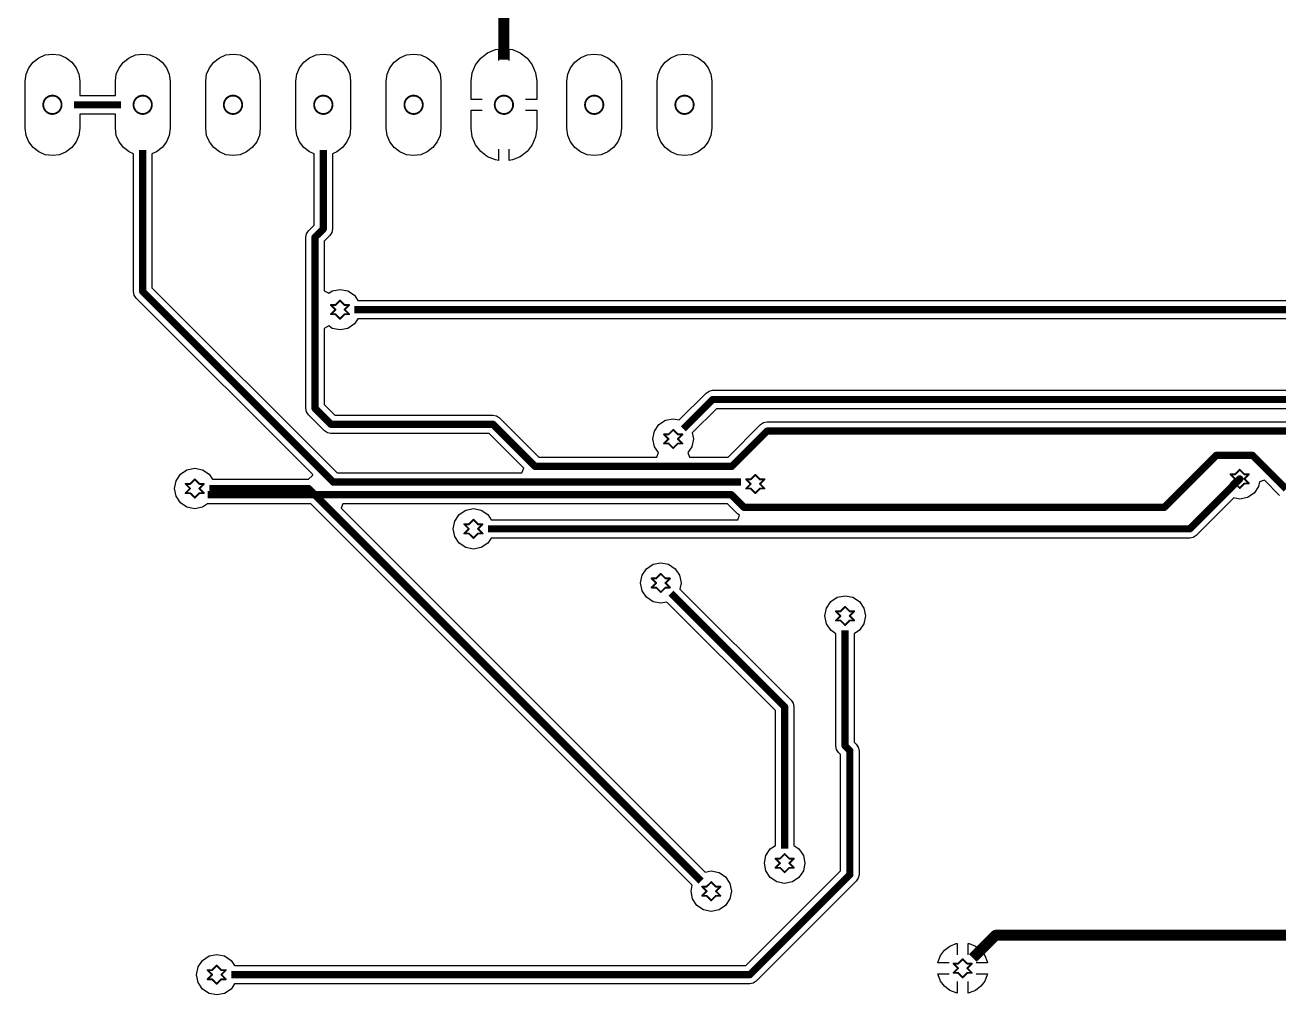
# Paper-space layout 'Лист1' of a CAD drawing. Header units: millimetres. Extents: x 0 to 594, y 0 to 420.
# Drawn here: x 365.6 to 434.9, y 278.1 to 331.7 of the extents above; entities that cross this region are included whole.
import ezdxf

# ---------------------------------------------------------------- set-up
doc = ezdxf.new("R2010")
doc.units = ezdxf.units.MM
doc.layers.add('BottomLayer', color=5, linetype='Continuous')
doc.layers.add('DrillDrawing', color=1, linetype='Continuous')

psp = doc.layouts.new('Лист1')

# ---------------------------------------------------------------- linework, layer by layer
at = {"layer": 'BottomLayer'}
for p, q in [((366.698, 330.08), (367.089, 330.132)), ((367.089, 330.132), (367.48, 330.08)), ((371.693, 330.08), (372.084, 330.132)), ((372.084, 330.132), (372.475, 330.08)), ((376.687, 330.08), (377.079, 330.132)), ((377.079, 330.132), (377.47, 330.08)), ((381.682, 330.08), (382.073, 330.132)), ((382.073, 330.132), (382.465, 330.08)), ((386.677, 330.08), (387.068, 330.132)), ((387.068, 330.132), (387.459, 330.08)), ((390.78, 329.903), (391.156, 330.191)), ((391.156, 330.191), (391.593, 330.372)), ((391.593, 330.372), (391.763, 330.394)), ((391.763, 330.394), (391.763, 329.781)), ((392.362, 329.781), (392.362, 330.394)), ((392.362, 330.394), (392.532, 330.372)), ((392.532, 330.372), (392.97, 330.191)), ((392.97, 330.191), (393.345, 329.903)), ((396.666, 330.08), (397.058, 330.132)), ((397.058, 330.132), (397.449, 330.08)), ((401.661, 330.08), (402.052, 330.132)), ((402.052, 330.132), (402.443, 330.08)), ((365.78, 329.376), (366.021, 329.689)), ((366.021, 329.689), (366.334, 329.929)), ((366.334, 329.929), (366.698, 330.08)), ((367.48, 330.08), (367.845, 329.929)), ((367.845, 329.929), (368.158, 329.689)), ((368.158, 329.689), (368.398, 329.376)), ((370.775, 329.376), (371.015, 329.689)), ((371.015, 329.689), (371.328, 329.929)), ((371.328, 329.929), (371.693, 330.08)), ((372.475, 330.08), (372.84, 329.929)), ((372.84, 329.929), (373.153, 329.689)), ((373.153, 329.689), (373.393, 329.376)), ((375.77, 329.376), (376.01, 329.689)), ((376.01, 329.689), (376.323, 329.929)), ((376.323, 329.929), (376.687, 330.08)), ((377.47, 330.08), (377.834, 329.929)), ((377.834, 329.929), (378.147, 329.689)), ((378.147, 329.689), (378.388, 329.376)), ((380.765, 329.376), (381.005, 329.689)), ((381.005, 329.689), (381.318, 329.929)), ((381.318, 329.929), (381.682, 330.08)), ((382.465, 330.08), (382.829, 329.929)), ((382.829, 329.929), (383.142, 329.689)), ((383.142, 329.689), (383.382, 329.376)), ((385.759, 329.376), (385.999, 329.689)), ((385.999, 329.689), (386.312, 329.929)), ((386.312, 329.929), (386.677, 330.08)), ((387.459, 330.08), (387.824, 329.929)), ((387.824, 329.929), (388.137, 329.689)), ((388.137, 329.689), (388.377, 329.376)), ((390.311, 329.09), (390.492, 329.527)), ((390.492, 329.527), (390.78, 329.903)), ((393.345, 329.903), (393.633, 329.527)), ((393.633, 329.527), (393.815, 329.09)), ((395.749, 329.376), (395.989, 329.689)), ((395.989, 329.689), (396.302, 329.929)), ((396.302, 329.929), (396.666, 330.08)), ((397.449, 330.08), (397.813, 329.929)), ((397.813, 329.929), (398.126, 329.689)), ((398.126, 329.689), (398.366, 329.376)), ((400.743, 329.376), (400.984, 329.689)), ((400.984, 329.689), (401.297, 329.929)), ((401.297, 329.929), (401.661, 330.08)), ((402.443, 330.08), (402.808, 329.929)), ((402.808, 329.929), (403.121, 329.689)), ((403.121, 329.689), (403.361, 329.376)), ((365.578, 328.62), (365.629, 329.011)), ((365.629, 329.011), (365.78, 329.376)), ((368.398, 329.376), (368.549, 329.011)), ((368.549, 329.011), (368.601, 328.62)), ((370.573, 328.62), (370.624, 329.011)), ((370.624, 329.011), (370.775, 329.376)), ((373.393, 329.376), (373.544, 329.011)), ((373.544, 329.011), (373.595, 328.62)), ((375.567, 328.62), (375.619, 329.011)), ((375.619, 329.011), (375.77, 329.376)), ((378.388, 329.376), (378.538, 329.011)), ((378.538, 329.011), (378.59, 328.62)), ((380.562, 328.62), (380.614, 329.011)), ((380.614, 329.011), (380.765, 329.376)), ((383.382, 329.376), (383.533, 329.011)), ((383.533, 329.011), (383.585, 328.62)), ((385.557, 328.62), (385.608, 329.011)), ((385.608, 329.011), (385.759, 329.376)), ((388.377, 329.376), (388.528, 329.011)), ((388.528, 329.011), (388.579, 328.62)), ((390.249, 328.62), (390.311, 329.09)), ((393.815, 329.09), (393.876, 328.62)), ((395.546, 328.62), (395.598, 329.011)), ((395.598, 329.011), (395.749, 329.376)), ((398.366, 329.376), (398.517, 329.011)), ((398.517, 329.011), (398.569, 328.62)), ((400.541, 328.62), (400.592, 329.011)), ((400.592, 329.011), (400.743, 329.376)), ((403.361, 329.376), (403.512, 329.011)), ((403.512, 329.011), (403.564, 328.62)), ((365.578, 326.023), (365.578, 328.62)), ((368.601, 328.62), (368.601, 327.831)), ((370.573, 327.831), (370.573, 328.62)), ((373.595, 328.62), (373.595, 326.023)), ((375.567, 326.023), (375.567, 328.62)), ((378.59, 328.62), (378.59, 326.023)), ((380.562, 326.023), (380.562, 328.62)), ((383.585, 328.62), (383.585, 326.023)), ((385.557, 326.023), (385.557, 328.62)), ((388.579, 328.62), (388.579, 326.023)), ((390.249, 327.621), (390.249, 328.62)), ((393.876, 328.62), (393.876, 327.621)), ((395.546, 326.023), (395.546, 328.62)), ((398.569, 328.62), (398.569, 326.023)), ((400.541, 326.023), (400.541, 328.62)), ((403.564, 328.62), (403.564, 326.023)), ((368.601, 327.831), (370.573, 327.831)), ((390.864, 327.621), (390.249, 327.621)), ((393.876, 327.621), (393.262, 327.621)), ((370.573, 326.812), (368.601, 326.812)), ((368.601, 326.812), (368.601, 326.023)), ((370.573, 326.023), (370.573, 326.812)), ((390.249, 326.023), (390.249, 327.022)), ((390.249, 327.022), (390.864, 327.022)), ((393.262, 327.022), (393.876, 327.022)), ((393.876, 327.022), (393.876, 326.023)), ((365.629, 325.632), (365.578, 326.023)), ((368.601, 326.023), (368.549, 325.632)), ((370.624, 325.632), (370.573, 326.023)), ((373.595, 326.023), (373.544, 325.632)), ((375.619, 325.632), (375.567, 326.023)), ((378.59, 326.023), (378.538, 325.632)), ((380.614, 325.632), (380.562, 326.023)), ((383.585, 326.023), (383.533, 325.632)), ((385.608, 325.632), (385.557, 326.023)), ((388.579, 326.023), (388.528, 325.632)), ((390.311, 325.554), (390.249, 326.023)), ((393.876, 326.023), (393.815, 325.554)), ((395.598, 325.632), (395.546, 326.023)), ((398.569, 326.023), (398.517, 325.632)), ((400.592, 325.632), (400.541, 326.023)), ((403.564, 326.023), (403.512, 325.632)), ((365.78, 325.267), (365.629, 325.632)), ((366.021, 324.954), (365.78, 325.267)), ((368.398, 325.267), (368.158, 324.954)), ((368.549, 325.632), (368.398, 325.267)), ((370.775, 325.267), (370.624, 325.632)), ((371.015, 324.954), (370.775, 325.267)), ((373.393, 325.267), (373.153, 324.954)), ((373.544, 325.632), (373.393, 325.267)), ((375.77, 325.267), (375.619, 325.632)), ((376.01, 324.954), (375.77, 325.267)), ((378.388, 325.267), (378.147, 324.954)), ((378.538, 325.632), (378.388, 325.267)), ((380.765, 325.267), (380.614, 325.632)), ((381.005, 324.954), (380.765, 325.267)), ((383.382, 325.267), (383.142, 324.954)), ((383.533, 325.632), (383.382, 325.267)), ((385.759, 325.267), (385.608, 325.632)), ((385.999, 324.954), (385.759, 325.267)), ((388.377, 325.267), (388.137, 324.954)), ((388.528, 325.632), (388.377, 325.267)), ((390.492, 325.116), (390.311, 325.554)), ((393.815, 325.554), (393.633, 325.116)), ((395.749, 325.267), (395.598, 325.632)), ((395.989, 324.954), (395.749, 325.267)), ((398.366, 325.267), (398.126, 324.954)), ((398.517, 325.632), (398.366, 325.267)), ((400.743, 325.267), (400.592, 325.632)), ((400.984, 324.954), (400.743, 325.267)), ((403.361, 325.267), (403.121, 324.954)), ((403.512, 325.632), (403.361, 325.267)), ((366.334, 324.714), (366.021, 324.954)), ((366.698, 324.563), (366.334, 324.714)), ((367.845, 324.714), (367.48, 324.563)), ((368.158, 324.954), (367.845, 324.714)), ((371.328, 324.714), (371.015, 324.954)), ((371.575, 324.612), (371.328, 324.714)), ((371.575, 316.99), (371.575, 324.612)), ((372.84, 324.714), (372.593, 324.612)), ((372.593, 324.612), (372.593, 317.201)), ((373.153, 324.954), (372.84, 324.714)), ((376.323, 324.714), (376.01, 324.954)), ((376.687, 324.563), (376.323, 324.714)), ((377.834, 324.714), (377.47, 324.563)), ((378.147, 324.954), (377.834, 324.714)), ((381.318, 324.714), (381.005, 324.954)), ((381.564, 324.612), (381.318, 324.714)), ((381.564, 320.666), (381.564, 324.612)), ((382.829, 324.714), (382.583, 324.612)), ((382.583, 324.612), (382.583, 320.455)), ((383.142, 324.954), (382.829, 324.714)), ((386.312, 324.714), (385.999, 324.954)), ((386.677, 324.563), (386.312, 324.714)), ((387.824, 324.714), (387.459, 324.563)), ((388.137, 324.954), (387.824, 324.714)), ((390.78, 324.741), (390.492, 325.116)), ((391.156, 324.452), (390.78, 324.741)), ((391.763, 324.862), (391.763, 324.249)), ((392.362, 324.249), (392.362, 324.862)), ((393.345, 324.741), (392.97, 324.452)), ((393.633, 325.116), (393.345, 324.741)), ((396.302, 324.714), (395.989, 324.954)), ((396.666, 324.563), (396.302, 324.714)), ((397.813, 324.714), (397.449, 324.563)), ((398.126, 324.954), (397.813, 324.714)), ((401.297, 324.714), (400.984, 324.954)), ((401.661, 324.563), (401.297, 324.714)), ((402.808, 324.714), (402.443, 324.563)), ((403.121, 324.954), (402.808, 324.714)), ((367.089, 324.512), (366.698, 324.563)), ((367.48, 324.563), (367.089, 324.512)), ((377.079, 324.512), (376.687, 324.563)), ((377.47, 324.563), (377.079, 324.512)), ((387.068, 324.512), (386.677, 324.563)), ((387.459, 324.563), (387.068, 324.512)), ((391.593, 324.271), (391.156, 324.452)), ((391.763, 324.249), (391.593, 324.271)), ((392.532, 324.271), (392.362, 324.249)), ((392.97, 324.452), (392.532, 324.271)), ((397.058, 324.512), (396.666, 324.563)), ((397.449, 324.563), (397.058, 324.512)), ((402.052, 324.512), (401.661, 324.563)), ((402.443, 324.563), (402.052, 324.512)), ((381.249, 320.351), (381.564, 320.666)), ((382.583, 320.455), (382.544, 320.26)), ((381.1, 319.991), (381.139, 320.186)), ((381.1, 310.534), (381.1, 319.991)), ((381.139, 320.186), (381.249, 320.351)), ((382.433, 320.095), (382.119, 319.78)), ((382.119, 319.78), (382.119, 317.028)), ((382.544, 320.26), (382.433, 320.095)), ((371.614, 316.795), (371.575, 316.99)), ((372.593, 317.201), (382.835, 306.959)), ((382.119, 317.028), (382.372, 316.893)), ((382.372, 316.893), (382.57, 317.025)), ((382.57, 317.025), (382.999, 317.11)), ((382.999, 317.11), (383.427, 317.025)), ((383.427, 317.025), (383.791, 316.782)), ((371.724, 316.63), (371.614, 316.795)), ((381.493, 306.86), (371.724, 316.63)), ((383.791, 316.782), (383.98, 316.499)), ((383.98, 316.499), (446.954, 316.499)), ((382.372, 315.086), (382.119, 314.951)), ((382.119, 314.951), (382.119, 310.745)), ((382.57, 314.954), (382.372, 315.086)), ((382.999, 314.869), (382.57, 314.954)), ((383.427, 314.954), (382.999, 314.869)), ((383.791, 315.197), (383.427, 314.954)), ((383.98, 315.48), (383.791, 315.197)), ((446.954, 315.48), (383.98, 315.48)), ((403.248, 311.377), (403.413, 311.487)), ((403.413, 311.487), (403.608, 311.526)), ((403.608, 311.526), (459.396, 311.526)), ((382.119, 310.745), (382.708, 310.156)), ((401.76, 309.888), (403.248, 311.377)), ((381.139, 310.339), (381.1, 310.534)), ((381.249, 310.174), (381.139, 310.339)), ((382.137, 309.286), (381.249, 310.174)), ((382.708, 310.156), (391.454, 310.156)), ((391.454, 310.156), (391.649, 310.117)), ((391.649, 310.117), (391.814, 310.006)), ((391.814, 310.006), (393.991, 307.829)), ((403.819, 310.507), (402.48, 309.168)), ((459.606, 310.507), (403.819, 310.507)), ((400.391, 309.263), (400.634, 309.627)), ((400.634, 309.627), (400.997, 309.869)), ((400.997, 309.869), (401.426, 309.955)), ((401.426, 309.955), (401.76, 309.888)), ((404.458, 307.829), (406.259, 309.63)), ((406.259, 309.63), (406.424, 309.741)), ((406.424, 309.741), (406.619, 309.78)), ((406.619, 309.78), (475.647, 309.78)), ((382.303, 309.176), (382.137, 309.286)), ((382.498, 309.137), (382.303, 309.176)), ((391.243, 309.137), (382.498, 309.137)), ((393.168, 307.212), (391.243, 309.137)), ((400.306, 308.834), (400.391, 309.263)), ((400.391, 308.406), (400.306, 308.834)), ((402.546, 308.834), (402.461, 308.406)), ((402.48, 309.168), (402.546, 308.834)), ((400.606, 308.083), (400.391, 308.406)), ((400.53, 307.829), (400.606, 308.083)), ((402.461, 308.406), (402.245, 308.083)), ((402.245, 308.083), (402.322, 307.829)), ((393.991, 307.829), (400.53, 307.829)), ((402.322, 307.829), (404.458, 307.829)), ((373.927, 306.523), (374.17, 306.886)), ((374.17, 306.886), (374.533, 307.129)), ((374.533, 307.129), (374.962, 307.214)), ((374.962, 307.214), (375.39, 307.129)), ((375.39, 307.129), (375.754, 306.886)), ((375.754, 306.886), (375.943, 306.603)), ((375.943, 306.603), (381.254, 306.603)), ((381.254, 306.603), (381.484, 306.812)), ((381.484, 306.812), (381.493, 306.86)), ((382.835, 306.959), (393.063, 306.959)), ((393.063, 306.959), (393.168, 307.212)), ((434.126, 306.554), (433.851, 306.47)), ((434.969, 305.711), (434.126, 306.554)), ((373.841, 306.094), (373.927, 306.523)), ((373.927, 305.665), (373.841, 306.094)), ((433.797, 306.198), (433.554, 305.835)), ((433.851, 306.47), (433.797, 306.198)), ((374.17, 305.302), (373.927, 305.665)), ((374.533, 305.059), (374.17, 305.302)), ((375.662, 305.241), (375.39, 305.059)), ((381.387, 305.241), (375.662, 305.241)), ((402.478, 284.15), (381.387, 305.241)), ((383.159, 305.241), (383.062, 305.006)), ((404.437, 305.241), (383.159, 305.241)), ((404.991, 304.687), (404.437, 305.241)), ((432.428, 305.573), (430.356, 303.501)), ((432.762, 305.507), (432.428, 305.573)), ((433.19, 305.592), (432.762, 305.507)), ((433.554, 305.835), (433.19, 305.592)), ((374.962, 304.974), (374.533, 305.059)), ((375.39, 305.059), (374.962, 304.974)), ((383.062, 305.006), (403.198, 284.87)), ((389.342, 304.29), (389.584, 304.653)), ((389.584, 304.653), (389.948, 304.896)), ((389.948, 304.896), (390.377, 304.982)), ((390.377, 304.982), (390.805, 304.896)), ((390.805, 304.896), (391.169, 304.653)), ((391.169, 304.653), (391.358, 304.37)), ((405.085, 304.624), (404.991, 304.687)), ((405.008, 304.37), (405.085, 304.624)), ((389.256, 303.861), (389.342, 304.29)), ((389.342, 303.432), (389.256, 303.861)), ((391.358, 304.37), (405.008, 304.37)), ((389.584, 303.069), (389.342, 303.432)), ((391.358, 303.352), (391.169, 303.069)), ((429.996, 303.352), (391.358, 303.352)), ((430.191, 303.391), (429.996, 303.352)), ((430.356, 303.501), (430.191, 303.391)), ((389.948, 302.826), (389.584, 303.069)), ((390.377, 302.741), (389.948, 302.826)), ((390.805, 302.826), (390.377, 302.741)), ((391.169, 303.069), (390.805, 302.826)), ((399.949, 301.659), (400.312, 301.902)), ((400.312, 301.902), (400.741, 301.988)), ((400.741, 301.988), (401.17, 301.902)), ((401.17, 301.902), (401.533, 301.659)), ((399.62, 300.867), (399.706, 301.296)), ((399.706, 301.296), (399.949, 301.659)), ((401.533, 301.659), (401.776, 301.296)), ((401.776, 301.296), (401.861, 300.867)), ((399.706, 300.438), (399.62, 300.867)), ((399.949, 300.075), (399.706, 300.438)), ((401.861, 300.867), (401.795, 300.533)), ((401.795, 300.533), (407.952, 294.377)), ((400.312, 299.832), (399.949, 300.075)), ((400.741, 299.747), (400.312, 299.832)), ((401.075, 299.813), (400.741, 299.747)), ((407.082, 293.805), (401.075, 299.813)), ((409.898, 299.473), (410.141, 299.837)), ((410.141, 299.837), (410.505, 300.08)), ((410.505, 300.08), (410.933, 300.165)), ((410.933, 300.165), (411.362, 300.08)), ((411.362, 300.08), (411.726, 299.837)), ((411.726, 299.837), (411.968, 299.473)), ((409.813, 299.044), (409.898, 299.473)), ((409.898, 298.616), (409.813, 299.044)), ((411.968, 299.473), (412.054, 299.044)), ((412.054, 299.044), (411.968, 298.616)), ((410.141, 298.252), (409.898, 298.616)), ((410.424, 298.063), (410.141, 298.252)), ((411.726, 298.252), (411.443, 298.063)), ((411.968, 298.616), (411.726, 298.252)), ((410.424, 291.856), (410.424, 298.063)), ((411.443, 298.063), (411.443, 292.067)), ((407.952, 294.377), (408.062, 294.211)), ((408.062, 294.211), (408.101, 294.016)), ((407.082, 286.347), (407.082, 293.805)), ((408.101, 294.016), (408.101, 286.347)), ((411.443, 292.067), (411.555, 291.954)), ((410.463, 291.661), (410.424, 291.856)), ((410.573, 291.495), (410.463, 291.661)), ((410.685, 291.383), (410.573, 291.495)), ((410.685, 284.941), (410.685, 291.383)), ((411.555, 291.954), (411.665, 291.789)), ((411.665, 291.789), (411.704, 291.594)), ((411.704, 291.594), (411.704, 284.73)), ((406.471, 285.366), (406.556, 285.795)), ((406.556, 285.795), (406.799, 286.158)), ((406.799, 286.158), (407.082, 286.347)), ((408.101, 286.347), (408.384, 286.158)), ((408.384, 286.158), (408.627, 285.795)), ((408.627, 285.795), (408.712, 285.366)), ((406.556, 284.937), (406.471, 285.366)), ((408.712, 285.366), (408.627, 284.937)), ((403.198, 284.87), (403.532, 284.937)), ((403.532, 284.937), (403.961, 284.851)), ((403.961, 284.851), (404.324, 284.609)), ((404.324, 284.609), (404.567, 284.245)), ((405.452, 279.708), (410.685, 284.941)), ((411.555, 284.37), (406.023, 278.838)), ((406.799, 284.574), (406.556, 284.937)), ((407.163, 284.331), (406.799, 284.574)), ((408.384, 284.574), (408.02, 284.331)), ((408.627, 284.937), (408.384, 284.574)), ((411.665, 284.535), (411.555, 284.37)), ((411.704, 284.73), (411.665, 284.535)), ((402.412, 283.816), (402.478, 284.15)), ((402.497, 283.388), (402.412, 283.816)), ((404.567, 284.245), (404.652, 283.816)), ((404.652, 283.816), (404.567, 283.388)), ((407.592, 284.246), (407.163, 284.331)), ((408.02, 284.331), (407.592, 284.246)), ((402.74, 283.024), (402.497, 283.388)), ((403.103, 282.781), (402.74, 283.024)), ((404.324, 283.024), (403.961, 282.781)), ((404.567, 283.388), (404.324, 283.024)), ((403.532, 282.696), (403.103, 282.781)), ((403.961, 282.781), (403.532, 282.696)), ((416.731, 280.775), (417.071, 280.916)), ((417.071, 280.916), (417.137, 280.925)), ((417.137, 280.925), (417.137, 280.295)), ((417.736, 280.295), (417.736, 280.925)), ((417.736, 280.925), (417.801, 280.916)), ((417.801, 280.916), (418.142, 280.775)), ((375.387, 279.991), (375.751, 280.234)), ((375.751, 280.234), (376.18, 280.319)), ((376.18, 280.319), (376.608, 280.234)), ((376.608, 280.234), (376.972, 279.991)), ((416.074, 279.919), (416.215, 280.259)), ((416.215, 280.259), (416.439, 280.551)), ((416.439, 280.551), (416.731, 280.775)), ((418.142, 280.775), (418.434, 280.551)), ((418.434, 280.551), (418.658, 280.259)), ((418.658, 280.259), (418.799, 279.919)), ((375.059, 279.199), (375.145, 279.627)), ((375.145, 279.627), (375.387, 279.991)), ((376.972, 279.991), (377.161, 279.708)), ((377.161, 279.708), (405.452, 279.708)), ((416.065, 279.853), (416.074, 279.919)), ((416.696, 279.853), (416.065, 279.853)), ((418.807, 279.853), (418.177, 279.853)), ((418.799, 279.919), (418.807, 279.853)), ((375.145, 278.77), (375.059, 279.199)), ((406.023, 278.838), (405.858, 278.728)), ((416.074, 279.189), (416.065, 279.254)), ((416.065, 279.254), (416.696, 279.254)), ((416.215, 278.848), (416.074, 279.189)), ((416.439, 278.556), (416.215, 278.848)), ((417.137, 278.813), (417.137, 278.183)), ((417.736, 278.183), (417.736, 278.813)), ((418.177, 279.254), (418.807, 279.254)), ((418.658, 278.848), (418.434, 278.556)), ((418.799, 279.189), (418.658, 278.848)), ((418.807, 279.254), (418.799, 279.189)), ((375.387, 278.406), (375.145, 278.77)), ((375.751, 278.163), (375.387, 278.406)), ((376.18, 278.078), (375.751, 278.163)), ((376.608, 278.163), (376.18, 278.078)), ((376.972, 278.406), (376.608, 278.163)), ((377.161, 278.689), (376.972, 278.406)), ((405.663, 278.689), (377.161, 278.689)), ((405.858, 278.728), (405.663, 278.689)), ((416.731, 278.332), (416.439, 278.556)), ((417.071, 278.191), (416.731, 278.332)), ((417.137, 278.183), (417.071, 278.191)), ((417.801, 278.191), (417.736, 278.183)), ((418.142, 278.332), (417.801, 278.191)), ((418.434, 278.556), (418.142, 278.332))]:
    psp.add_line(p, q, dxfattribs=at)
for points, const_width in [([(392.063, 329.819), (392.063, 333.37)], 0.599), ([(370.885, 327.322), (368.288, 327.322)], 0.4), ([(372.084, 316.99), (372.084, 324.824)], 0.4), ([(382.073, 320.455), (382.073, 324.824)], 0.4), ([(382.073, 320.455), (381.609, 319.991)], 0.4), ([(381.609, 310.534), (381.609, 319.991)], 0.4), ([(382.624, 306.449), (372.084, 316.99)], 0.4), ([(447.136, 315.99), (383.798, 315.99)], 0.4), ([(382.498, 309.646), (381.609, 310.534)], 0.4), ([(403.608, 311.016), (401.991, 309.399)], 0.4), ([(459.606, 311.016), (403.608, 311.016)], 0.4), ([(391.454, 309.646), (382.498, 309.646)], 0.4), ([(393.78, 307.32), (391.454, 309.646)], 0.4), ([(406.619, 309.27), (404.669, 307.32)], 0.4), ([(475.647, 309.27), (406.619, 309.27)], 0.4), ([(431.463, 307.926), (428.584, 305.047)], 0.4), ([(433.475, 307.926), (431.463, 307.926)], 0.4), ([(435.329, 306.071), (433.475, 307.926)], 0.4), ([(404.669, 307.32), (393.78, 307.32)], 0.4), ([(405.175, 306.449), (382.624, 306.449)], 0.4), ([(432.762, 306.627), (429.996, 303.861)], 0.4), ([(381.598, 305.75), (375.683, 305.75)], 0.4), ([(381.254, 306.094), (375.761, 306.094)], 0.4), ([(381.598, 305.75), (381.254, 306.094)], 0.4), ([(404.648, 305.75), (381.598, 305.75)], 0.4), ([(402.967, 284.382), (381.598, 305.75)], 0.4), ([(405.351, 305.047), (404.648, 305.75)], 0.4), ([(428.584, 305.047), (405.351, 305.047)], 0.4), ([(429.996, 303.861), (391.176, 303.861)], 0.4), ([(407.592, 294.016), (401.306, 300.302)], 0.4), ([(410.933, 291.856), (410.933, 298.245)], 0.4), ([(407.592, 286.165), (407.592, 294.016)], 0.4), ([(411.195, 291.594), (410.933, 291.856)], 0.4), ([(411.195, 284.73), (411.195, 291.594)], 0.4), ([(411.195, 284.73), (405.663, 279.199)], 0.4), ([(419.263, 281.381), (418.001, 280.119)], 0.599), ([(437.315, 281.381), (419.263, 281.381)], 0.599), ([(405.663, 279.199), (376.979, 279.199)], 0.4)]:
    psp.add_lwpolyline(points, dxfattribs=dict(at, const_width=const_width))
for points, const_width in [([(382.173, 320.455, -1), (381.974, 320.455, -1)], 0.2), ([(382.173, 320.455, -1), (381.974, 320.455, -1)], 0.2), ([(381.709, 319.991, -1), (381.51, 319.991, -1)], 0.2), ([(381.709, 319.991, -1), (381.51, 319.991, -1)], 0.2), ([(372.184, 316.99, -1), (371.984, 316.99, -1)], 0.2), ([(372.184, 316.99, -1), (371.984, 316.99, -1)], 0.2), ([(381.709, 310.534, -1), (381.51, 310.534, -1)], 0.2), ([(381.709, 310.534, -1), (381.51, 310.534, -1)], 0.2), ([(403.708, 311.016, -1), (403.508, 311.016, -1)], 0.2), ([(403.708, 311.016, -1), (403.508, 311.016, -1)], 0.2), ([(382.597, 309.646, -1), (382.398, 309.646, -1)], 0.2), ([(382.597, 309.646, -1), (382.398, 309.646, -1)], 0.2), ([(391.554, 309.646, -1), (391.354, 309.646, -1)], 0.2), ([(391.554, 309.646, -1), (391.354, 309.646, -1)], 0.2), ([(406.719, 309.27, -1), (406.519, 309.27, -1)], 0.2), ([(406.719, 309.27, -1), (406.519, 309.27, -1)], 0.2), ([(431.563, 307.926, -1), (431.363, 307.926, -1)], 0.2), ([(431.563, 307.926, -1), (431.363, 307.926, -1)], 0.2), ([(433.575, 307.926, -1), (433.375, 307.926, -1)], 0.2), ([(433.575, 307.926, -1), (433.375, 307.926, -1)], 0.2), ([(393.88, 307.32, -1), (393.681, 307.32, -1)], 0.2), ([(393.88, 307.32, -1), (393.681, 307.32, -1)], 0.2), ([(404.769, 307.32, -1), (404.569, 307.32, -1)], 0.2), ([(404.769, 307.32, -1), (404.569, 307.32, -1)], 0.2), ([(382.724, 306.449, -1), (382.525, 306.449, -1)], 0.2), ([(382.724, 306.449, -1), (382.525, 306.449, -1)], 0.2), ([(432.862, 306.627, -1), (432.662, 306.627, -1)], 0.2), ([(381.354, 306.094, -1), (381.154, 306.094, -1)], 0.2), ([(381.354, 306.094, -1), (381.154, 306.094, -1)], 0.2), ([(381.698, 305.75, -1), (381.498, 305.75, -1)], 0.2), ([(381.698, 305.75, -1), (381.498, 305.75, -1)], 0.2), ([(381.698, 305.75, -1), (381.498, 305.75, -1)], 0.2), ([(381.698, 305.75, -1), (381.498, 305.75, -1)], 0.2), ([(404.748, 305.75, -1), (404.548, 305.75, -1)], 0.2), ([(404.748, 305.75, -1), (404.548, 305.75, -1)], 0.2), ([(405.451, 305.047, -1), (405.251, 305.047, -1)], 0.2), ([(405.451, 305.047, -1), (405.251, 305.047, -1)], 0.2), ([(428.684, 305.047, -1), (428.484, 305.047, -1)], 0.2), ([(428.684, 305.047, -1), (428.484, 305.047, -1)], 0.2), ([(430.096, 303.861, -1), (429.896, 303.861, -1)], 0.2), ([(430.096, 303.861, -1), (429.896, 303.861, -1)], 0.2), ([(407.691, 294.016, -1), (407.492, 294.016, -1)], 0.2), ([(407.691, 294.016, -1), (407.492, 294.016, -1)], 0.2), ([(411.033, 291.856, -1), (410.833, 291.856, -1)], 0.2), ([(411.033, 291.856, -1), (410.833, 291.856, -1)], 0.2), ([(411.294, 291.594, -1), (411.095, 291.594, -1)], 0.2), ([(411.294, 291.594, -1), (411.095, 291.594, -1)], 0.2), ([(411.294, 284.73, -1), (411.095, 284.73, -1)], 0.2), ([(411.294, 284.73, -1), (411.095, 284.73, -1)], 0.2), ([(419.413, 281.381, -1), (419.113, 281.381, -1)], 0.3), ([(419.413, 281.381, -1), (419.113, 281.381, -1)], 0.3), ([(405.763, 279.199, -1), (405.563, 279.199, -1)], 0.2), ([(405.763, 279.199, -1), (405.563, 279.199, -1)], 0.2)]:
    psp.add_lwpolyline(points, format="xyb", close=True, dxfattribs=dict(at, const_width=const_width))
at = {"layer": 'DrillDrawing'}
for points, const_width in [([(366.582, 327.322, -1), (367.597, 327.322, -1)], 0.101), ([(366.607, 327.322, -1), (366.556, 327.322, -1)], 0.0507), ([(367.622, 327.322, -1), (367.571, 327.322, -1)], 0.0507), ([(371.577, 327.322, -1), (372.591, 327.322, -1)], 0.101), ([(371.602, 327.322, -1), (371.551, 327.322, -1)], 0.0507), ([(372.617, 327.322, -1), (372.566, 327.322, -1)], 0.0507), ([(376.571, 327.322, -1), (377.586, 327.322, -1)], 0.101), ([(376.597, 327.322, -1), (376.546, 327.322, -1)], 0.0507), ([(377.611, 327.322, -1), (377.561, 327.322, -1)], 0.0507), ([(381.566, 327.322, -1), (382.581, 327.322, -1)], 0.101), ([(381.591, 327.322, -1), (381.541, 327.322, -1)], 0.0507), ([(382.606, 327.322, -1), (382.555, 327.322, -1)], 0.0507), ([(386.561, 327.322, -1), (387.576, 327.322, -1)], 0.101), ([(386.586, 327.322, -1), (386.535, 327.322, -1)], 0.0507), ([(387.601, 327.322, -1), (387.55, 327.322, -1)], 0.0507), ([(391.555, 327.322, -1), (392.57, 327.322, -1)], 0.101), ([(391.581, 327.322, -1), (391.53, 327.322, -1)], 0.0507), ([(392.596, 327.322, -1), (392.545, 327.322, -1)], 0.0507), ([(396.55, 327.322, -1), (397.565, 327.322, -1)], 0.101), ([(396.575, 327.322, -1), (396.525, 327.322, -1)], 0.0507), ([(397.59, 327.322, -1), (397.54, 327.322, -1)], 0.0507), ([(401.545, 327.322, -1), (402.56, 327.322, -1)], 0.101), ([(401.57, 327.322, -1), (401.519, 327.322, -1)], 0.0507), ([(402.585, 327.322, -1), (402.534, 327.322, -1)], 0.0507), ([(382.516, 316.243, -1), (382.466, 316.243, -1)], 0.0507), ([(382.516, 316.243, -1), (382.466, 316.243, -1)], 0.0507), ([(382.77, 316.243, -1), (382.719, 316.243, -1)], 0.0507), ([(382.77, 316.243, -1), (382.719, 316.243, -1)], 0.0507), ([(383.024, 316.497, -1), (382.973, 316.497, -1)], 0.0507), ([(383.024, 316.497, -1), (382.973, 316.497, -1)], 0.0507), ([(383.278, 316.243, -1), (383.227, 316.243, -1)], 0.0507), ([(383.278, 316.243, -1), (383.227, 316.243, -1)], 0.0507), ([(383.531, 316.243, -1), (383.481, 316.243, -1)], 0.0507), ([(383.531, 316.243, -1), (383.481, 316.243, -1)], 0.0507), ([(382.516, 315.736, -1), (382.466, 315.736, -1)], 0.0507), ([(382.516, 315.736, -1), (382.466, 315.736, -1)], 0.0507), ([(382.77, 315.99, -1), (382.719, 315.99, -1)], 0.0507), ([(382.77, 315.99, -1), (382.719, 315.99, -1)], 0.0507), ([(382.77, 315.736, -1), (382.719, 315.736, -1)], 0.0507), ([(382.77, 315.736, -1), (382.719, 315.736, -1)], 0.0507), ([(383.278, 315.99, -1), (383.227, 315.99, -1)], 0.0507), ([(383.278, 315.99, -1), (383.227, 315.99, -1)], 0.0507), ([(383.278, 315.736, -1), (383.227, 315.736, -1)], 0.0507), ([(383.278, 315.736, -1), (383.227, 315.736, -1)], 0.0507), ([(383.531, 315.736, -1), (383.481, 315.736, -1)], 0.0507), ([(383.531, 315.736, -1), (383.481, 315.736, -1)], 0.0507), ([(383.024, 315.482, -1), (382.973, 315.482, -1)], 0.0507), ([(383.024, 315.482, -1), (382.973, 315.482, -1)], 0.0507), ([(401.451, 309.342, -1), (401.401, 309.342, -1)], 0.0507), ([(401.451, 309.342, -1), (401.401, 309.342, -1)], 0.0507), ([(400.944, 309.088, -1), (400.893, 309.088, -1)], 0.0507), ([(400.944, 309.088, -1), (400.893, 309.088, -1)], 0.0507), ([(400.944, 308.581, -1), (400.893, 308.581, -1)], 0.0507), ([(400.944, 308.581, -1), (400.893, 308.581, -1)], 0.0507), ([(401.198, 309.088, -1), (401.147, 309.088, -1)], 0.0507), ([(401.198, 309.088, -1), (401.147, 309.088, -1)], 0.0507), ([(401.198, 308.834, -1), (401.147, 308.834, -1)], 0.0507), ([(401.198, 308.834, -1), (401.147, 308.834, -1)], 0.0507), ([(401.198, 308.581, -1), (401.147, 308.581, -1)], 0.0507), ([(401.198, 308.581, -1), (401.147, 308.581, -1)], 0.0507), ([(401.705, 309.088, -1), (401.654, 309.088, -1)], 0.0507), ([(401.705, 309.088, -1), (401.654, 309.088, -1)], 0.0507), ([(401.705, 308.834, -1), (401.654, 308.834, -1)], 0.0507), ([(401.705, 308.834, -1), (401.654, 308.834, -1)], 0.0507), ([(401.705, 308.581, -1), (401.654, 308.581, -1)], 0.0507), ([(401.705, 308.581, -1), (401.654, 308.581, -1)], 0.0507), ([(401.959, 309.088, -1), (401.908, 309.088, -1)], 0.0507), ([(401.959, 309.088, -1), (401.908, 309.088, -1)], 0.0507), ([(401.959, 308.581, -1), (401.908, 308.581, -1)], 0.0507), ([(401.959, 308.581, -1), (401.908, 308.581, -1)], 0.0507), ([(401.451, 308.327, -1), (401.401, 308.327, -1)], 0.0507), ([(401.451, 308.327, -1), (401.401, 308.327, -1)], 0.0507), ([(374.987, 306.601, -1), (374.936, 306.601, -1)], 0.0507), ([(374.987, 306.601, -1), (374.936, 306.601, -1)], 0.0507), ([(405.486, 306.601, -1), (405.435, 306.601, -1)], 0.0507), ([(405.486, 306.601, -1), (405.435, 306.601, -1)], 0.0507), ([(405.739, 306.601, -1), (405.689, 306.601, -1)], 0.0507), ([(405.739, 306.601, -1), (405.689, 306.601, -1)], 0.0507), ([(405.993, 306.855, -1), (405.942, 306.855, -1)], 0.0507), ([(405.993, 306.855, -1), (405.942, 306.855, -1)], 0.0507), ([(406.247, 306.601, -1), (406.196, 306.601, -1)], 0.0507), ([(406.247, 306.601, -1), (406.196, 306.601, -1)], 0.0507), ([(406.501, 306.601, -1), (406.45, 306.601, -1)], 0.0507), ([(406.501, 306.601, -1), (406.45, 306.601, -1)], 0.0507), ([(432.28, 306.881, -1), (432.229, 306.881, -1)], 0.0507), ([(432.28, 306.881, -1), (432.229, 306.881, -1)], 0.0507), ([(432.533, 306.881, -1), (432.483, 306.881, -1)], 0.0507), ([(432.533, 306.881, -1), (432.483, 306.881, -1)], 0.0507), ([(432.533, 306.627, -1), (432.483, 306.627, -1)], 0.0507), ([(432.533, 306.627, -1), (432.483, 306.627, -1)], 0.0507), ([(432.787, 307.134, -1), (432.736, 307.134, -1)], 0.0507), ([(432.787, 307.134, -1), (432.736, 307.134, -1)], 0.0507), ([(433.041, 306.881, -1), (432.99, 306.881, -1)], 0.0507), ([(433.041, 306.881, -1), (432.99, 306.881, -1)], 0.0507), ([(433.041, 306.627, -1), (432.99, 306.627, -1)], 0.0507), ([(433.041, 306.627, -1), (432.99, 306.627, -1)], 0.0507), ([(433.295, 306.881, -1), (433.244, 306.881, -1)], 0.0507), ([(433.295, 306.881, -1), (433.244, 306.881, -1)], 0.0507), ([(374.48, 306.348, -1), (374.429, 306.348, -1)], 0.0507), ([(374.48, 306.348, -1), (374.429, 306.348, -1)], 0.0507), ([(374.48, 305.84, -1), (374.429, 305.84, -1)], 0.0507), ([(374.48, 305.84, -1), (374.429, 305.84, -1)], 0.0507), ([(374.733, 306.348, -1), (374.683, 306.348, -1)], 0.0507), ([(374.733, 306.348, -1), (374.683, 306.348, -1)], 0.0507), ([(374.733, 306.094, -1), (374.683, 306.094, -1)], 0.0507), ([(374.733, 306.094, -1), (374.683, 306.094, -1)], 0.0507), ([(374.733, 305.84, -1), (374.683, 305.84, -1)], 0.0507), ([(374.733, 305.84, -1), (374.683, 305.84, -1)], 0.0507), ([(375.241, 306.348, -1), (375.19, 306.348, -1)], 0.0507), ([(375.241, 306.348, -1), (375.19, 306.348, -1)], 0.0507), ([(375.241, 306.094, -1), (375.19, 306.094, -1)], 0.0507), ([(375.241, 306.094, -1), (375.19, 306.094, -1)], 0.0507), ([(375.241, 305.84, -1), (375.19, 305.84, -1)], 0.0507), ([(375.241, 305.84, -1), (375.19, 305.84, -1)], 0.0507), ([(375.495, 306.348, -1), (375.444, 306.348, -1)], 0.0507), ([(375.495, 306.348, -1), (375.444, 306.348, -1)], 0.0507), ([(375.495, 305.84, -1), (375.444, 305.84, -1)], 0.0507), ([(375.495, 305.84, -1), (375.444, 305.84, -1)], 0.0507), ([(405.486, 306.094, -1), (405.435, 306.094, -1)], 0.0507), ([(405.486, 306.094, -1), (405.435, 306.094, -1)], 0.0507), ([(405.739, 306.348, -1), (405.689, 306.348, -1)], 0.0507), ([(405.739, 306.348, -1), (405.689, 306.348, -1)], 0.0507), ([(405.739, 306.094, -1), (405.689, 306.094, -1)], 0.0507), ([(405.739, 306.094, -1), (405.689, 306.094, -1)], 0.0507), ([(405.993, 305.84, -1), (405.942, 305.84, -1)], 0.0507), ([(405.993, 305.84, -1), (405.942, 305.84, -1)], 0.0507), ([(406.247, 306.348, -1), (406.196, 306.348, -1)], 0.0507), ([(406.247, 306.348, -1), (406.196, 306.348, -1)], 0.0507), ([(406.247, 306.094, -1), (406.196, 306.094, -1)], 0.0507), ([(406.247, 306.094, -1), (406.196, 306.094, -1)], 0.0507), ([(406.501, 306.094, -1), (406.45, 306.094, -1)], 0.0507), ([(406.501, 306.094, -1), (406.45, 306.094, -1)], 0.0507), ([(432.28, 306.373, -1), (432.229, 306.373, -1)], 0.0507), ([(432.28, 306.373, -1), (432.229, 306.373, -1)], 0.0507), ([(432.533, 306.373, -1), (432.483, 306.373, -1)], 0.0507), ([(432.533, 306.373, -1), (432.483, 306.373, -1)], 0.0507), ([(432.787, 306.119, -1), (432.736, 306.119, -1)], 0.0507), ([(432.787, 306.119, -1), (432.736, 306.119, -1)], 0.0507), ([(433.041, 306.373, -1), (432.99, 306.373, -1)], 0.0507), ([(433.041, 306.373, -1), (432.99, 306.373, -1)], 0.0507), ([(433.295, 306.373, -1), (433.244, 306.373, -1)], 0.0507), ([(433.295, 306.373, -1), (433.244, 306.373, -1)], 0.0507), ([(374.987, 305.587, -1), (374.936, 305.587, -1)], 0.0507), ([(374.987, 305.587, -1), (374.936, 305.587, -1)], 0.0507), ([(389.895, 304.115, -1), (389.844, 304.115, -1)], 0.0507), ([(389.895, 304.115, -1), (389.844, 304.115, -1)], 0.0507), ([(390.148, 304.115, -1), (390.098, 304.115, -1)], 0.0507), ([(390.148, 304.115, -1), (390.098, 304.115, -1)], 0.0507), ([(390.148, 303.861, -1), (390.098, 303.861, -1)], 0.0507), ([(390.148, 303.861, -1), (390.098, 303.861, -1)], 0.0507), ([(390.402, 304.369, -1), (390.351, 304.369, -1)], 0.0507), ([(390.402, 304.369, -1), (390.351, 304.369, -1)], 0.0507), ([(390.656, 304.115, -1), (390.605, 304.115, -1)], 0.0507), ([(390.656, 304.115, -1), (390.605, 304.115, -1)], 0.0507), ([(390.656, 303.861, -1), (390.605, 303.861, -1)], 0.0507), ([(390.656, 303.861, -1), (390.605, 303.861, -1)], 0.0507), ([(390.909, 304.115, -1), (390.859, 304.115, -1)], 0.0507), ([(390.909, 304.115, -1), (390.859, 304.115, -1)], 0.0507), ([(389.895, 303.607, -1), (389.844, 303.607, -1)], 0.0507), ([(389.895, 303.607, -1), (389.844, 303.607, -1)], 0.0507), ([(390.148, 303.607, -1), (390.098, 303.607, -1)], 0.0507), ([(390.148, 303.607, -1), (390.098, 303.607, -1)], 0.0507), ([(390.402, 303.354, -1), (390.351, 303.354, -1)], 0.0507), ([(390.402, 303.354, -1), (390.351, 303.354, -1)], 0.0507), ([(390.656, 303.607, -1), (390.605, 303.607, -1)], 0.0507), ([(390.656, 303.607, -1), (390.605, 303.607, -1)], 0.0507), ([(390.909, 303.607, -1), (390.859, 303.607, -1)], 0.0507), ([(390.909, 303.607, -1), (390.859, 303.607, -1)], 0.0507), ([(400.259, 301.121, -1), (400.208, 301.121, -1)], 0.0507), ([(400.259, 301.121, -1), (400.208, 301.121, -1)], 0.0507), ([(400.512, 301.121, -1), (400.462, 301.121, -1)], 0.0507), ([(400.512, 301.121, -1), (400.462, 301.121, -1)], 0.0507), ([(400.766, 301.375, -1), (400.715, 301.375, -1)], 0.0507), ([(400.766, 301.375, -1), (400.715, 301.375, -1)], 0.0507), ([(401.02, 301.121, -1), (400.969, 301.121, -1)], 0.0507), ([(401.02, 301.121, -1), (400.969, 301.121, -1)], 0.0507), ([(401.274, 301.121, -1), (401.223, 301.121, -1)], 0.0507), ([(401.274, 301.121, -1), (401.223, 301.121, -1)], 0.0507), ([(400.259, 300.613, -1), (400.208, 300.613, -1)], 0.0507), ([(400.259, 300.613, -1), (400.208, 300.613, -1)], 0.0507), ([(400.512, 300.867, -1), (400.462, 300.867, -1)], 0.0507), ([(400.512, 300.867, -1), (400.462, 300.867, -1)], 0.0507), ([(400.512, 300.613, -1), (400.462, 300.613, -1)], 0.0507), ([(400.512, 300.613, -1), (400.462, 300.613, -1)], 0.0507), ([(400.766, 300.36, -1), (400.715, 300.36, -1)], 0.0507), ([(400.766, 300.36, -1), (400.715, 300.36, -1)], 0.0507), ([(401.02, 300.867, -1), (400.969, 300.867, -1)], 0.0507), ([(401.02, 300.867, -1), (400.969, 300.867, -1)], 0.0507), ([(401.02, 300.613, -1), (400.969, 300.613, -1)], 0.0507), ([(401.02, 300.613, -1), (400.969, 300.613, -1)], 0.0507), ([(401.274, 300.613, -1), (401.223, 300.613, -1)], 0.0507), ([(401.274, 300.613, -1), (401.223, 300.613, -1)], 0.0507), ([(410.959, 299.552, -1), (410.908, 299.552, -1)], 0.0507), ([(410.959, 299.552, -1), (410.908, 299.552, -1)], 0.0507), ([(410.451, 299.298, -1), (410.401, 299.298, -1)], 0.0507), ([(410.451, 299.298, -1), (410.401, 299.298, -1)], 0.0507), ([(410.705, 299.298, -1), (410.654, 299.298, -1)], 0.0507), ([(410.705, 299.298, -1), (410.654, 299.298, -1)], 0.0507), ([(410.705, 299.044, -1), (410.654, 299.044, -1)], 0.0507), ([(410.705, 299.044, -1), (410.654, 299.044, -1)], 0.0507), ([(411.212, 299.298, -1), (411.162, 299.298, -1)], 0.0507), ([(411.212, 299.298, -1), (411.162, 299.298, -1)], 0.0507), ([(411.212, 299.044, -1), (411.162, 299.044, -1)], 0.0507), ([(411.212, 299.044, -1), (411.162, 299.044, -1)], 0.0507), ([(411.466, 299.298, -1), (411.415, 299.298, -1)], 0.0507), ([(411.466, 299.298, -1), (411.415, 299.298, -1)], 0.0507), ([(410.451, 298.791, -1), (410.401, 298.791, -1)], 0.0507), ([(410.451, 298.791, -1), (410.401, 298.791, -1)], 0.0507), ([(410.705, 298.791, -1), (410.654, 298.791, -1)], 0.0507), ([(410.705, 298.791, -1), (410.654, 298.791, -1)], 0.0507), ([(410.959, 298.537, -1), (410.908, 298.537, -1)], 0.0507), ([(410.959, 298.537, -1), (410.908, 298.537, -1)], 0.0507), ([(411.212, 298.791, -1), (411.162, 298.791, -1)], 0.0507), ([(411.212, 298.791, -1), (411.162, 298.791, -1)], 0.0507), ([(411.466, 298.791, -1), (411.415, 298.791, -1)], 0.0507), ([(411.466, 298.791, -1), (411.415, 298.791, -1)], 0.0507), ([(407.617, 285.873, -1), (407.566, 285.873, -1)], 0.0507), ([(407.617, 285.873, -1), (407.566, 285.873, -1)], 0.0507), ([(407.109, 285.62, -1), (407.059, 285.62, -1)], 0.0507), ([(407.109, 285.62, -1), (407.059, 285.62, -1)], 0.0507), ([(407.109, 285.112, -1), (407.059, 285.112, -1)], 0.0507), ([(407.109, 285.112, -1), (407.059, 285.112, -1)], 0.0507), ([(407.363, 285.62, -1), (407.312, 285.62, -1)], 0.0507), ([(407.363, 285.62, -1), (407.312, 285.62, -1)], 0.0507), ([(407.363, 285.366, -1), (407.312, 285.366, -1)], 0.0507), ([(407.363, 285.366, -1), (407.312, 285.366, -1)], 0.0507), ([(407.363, 285.112, -1), (407.312, 285.112, -1)], 0.0507), ([(407.363, 285.112, -1), (407.312, 285.112, -1)], 0.0507), ([(407.871, 285.62, -1), (407.82, 285.62, -1)], 0.0507), ([(407.871, 285.62, -1), (407.82, 285.62, -1)], 0.0507), ([(407.871, 285.366, -1), (407.82, 285.366, -1)], 0.0507), ([(407.871, 285.366, -1), (407.82, 285.366, -1)], 0.0507), ([(407.871, 285.112, -1), (407.82, 285.112, -1)], 0.0507), ([(407.871, 285.112, -1), (407.82, 285.112, -1)], 0.0507), ([(408.124, 285.62, -1), (408.074, 285.62, -1)], 0.0507), ([(408.124, 285.62, -1), (408.074, 285.62, -1)], 0.0507), ([(408.124, 285.112, -1), (408.074, 285.112, -1)], 0.0507), ([(408.124, 285.112, -1), (408.074, 285.112, -1)], 0.0507), ([(403.557, 284.324, -1), (403.506, 284.324, -1)], 0.0507), ([(403.557, 284.324, -1), (403.506, 284.324, -1)], 0.0507), ([(407.617, 284.859, -1), (407.566, 284.859, -1)], 0.0507), ([(407.617, 284.859, -1), (407.566, 284.859, -1)], 0.0507), ([(403.05, 284.07, -1), (402.999, 284.07, -1)], 0.0507), ([(403.05, 284.07, -1), (402.999, 284.07, -1)], 0.0507), ([(403.304, 284.07, -1), (403.253, 284.07, -1)], 0.0507), ([(403.304, 284.07, -1), (403.253, 284.07, -1)], 0.0507), ([(403.304, 283.816, -1), (403.253, 283.816, -1)], 0.0507), ([(403.304, 283.816, -1), (403.253, 283.816, -1)], 0.0507), ([(403.811, 284.07, -1), (403.76, 284.07, -1)], 0.0507), ([(403.811, 284.07, -1), (403.76, 284.07, -1)], 0.0507), ([(403.811, 283.816, -1), (403.76, 283.816, -1)], 0.0507), ([(403.811, 283.816, -1), (403.76, 283.816, -1)], 0.0507), ([(404.065, 284.07, -1), (404.014, 284.07, -1)], 0.0507), ([(404.065, 284.07, -1), (404.014, 284.07, -1)], 0.0507), ([(403.05, 283.563, -1), (402.999, 283.563, -1)], 0.0507), ([(403.05, 283.563, -1), (402.999, 283.563, -1)], 0.0507), ([(403.304, 283.563, -1), (403.253, 283.563, -1)], 0.0507), ([(403.304, 283.563, -1), (403.253, 283.563, -1)], 0.0507), ([(403.557, 283.309, -1), (403.506, 283.309, -1)], 0.0507), ([(403.557, 283.309, -1), (403.506, 283.309, -1)], 0.0507), ([(403.811, 283.563, -1), (403.76, 283.563, -1)], 0.0507), ([(403.811, 283.563, -1), (403.76, 283.563, -1)], 0.0507), ([(404.065, 283.563, -1), (404.014, 283.563, -1)], 0.0507), ([(404.065, 283.563, -1), (404.014, 283.563, -1)], 0.0507), ([(375.698, 279.452, -1), (375.647, 279.452, -1)], 0.0507), ([(375.698, 279.452, -1), (375.647, 279.452, -1)], 0.0507), ([(375.951, 279.452, -1), (375.901, 279.452, -1)], 0.0507), ([(375.951, 279.452, -1), (375.901, 279.452, -1)], 0.0507), ([(376.205, 279.706, -1), (376.154, 279.706, -1)], 0.0507), ([(376.205, 279.706, -1), (376.154, 279.706, -1)], 0.0507), ([(376.459, 279.452, -1), (376.408, 279.452, -1)], 0.0507), ([(376.459, 279.452, -1), (376.408, 279.452, -1)], 0.0507), ([(376.712, 279.452, -1), (376.662, 279.452, -1)], 0.0507), ([(376.712, 279.452, -1), (376.662, 279.452, -1)], 0.0507), ([(416.954, 279.807, -1), (416.904, 279.807, -1)], 0.0507), ([(416.954, 279.807, -1), (416.904, 279.807, -1)], 0.0507), ([(417.208, 279.807, -1), (417.157, 279.807, -1)], 0.0507), ([(417.208, 279.807, -1), (417.157, 279.807, -1)], 0.0507), ([(417.208, 279.554, -1), (417.157, 279.554, -1)], 0.0507), ([(417.208, 279.554, -1), (417.157, 279.554, -1)], 0.0507), ([(417.462, 280.061, -1), (417.411, 280.061, -1)], 0.0507), ([(417.462, 280.061, -1), (417.411, 280.061, -1)], 0.0507), ([(417.715, 279.807, -1), (417.665, 279.807, -1)], 0.0507), ([(417.715, 279.807, -1), (417.665, 279.807, -1)], 0.0507), ([(417.715, 279.554, -1), (417.665, 279.554, -1)], 0.0507), ([(417.715, 279.554, -1), (417.665, 279.554, -1)], 0.0507), ([(417.969, 279.807, -1), (417.918, 279.807, -1)], 0.0507), ([(417.969, 279.807, -1), (417.918, 279.807, -1)], 0.0507), ([(375.698, 278.945, -1), (375.647, 278.945, -1)], 0.0507), ([(375.698, 278.945, -1), (375.647, 278.945, -1)], 0.0507), ([(375.951, 279.199, -1), (375.901, 279.199, -1)], 0.0507), ([(375.951, 279.199, -1), (375.901, 279.199, -1)], 0.0507), ([(375.951, 278.945, -1), (375.901, 278.945, -1)], 0.0507), ([(375.951, 278.945, -1), (375.901, 278.945, -1)], 0.0507), ([(376.459, 279.199, -1), (376.408, 279.199, -1)], 0.0507), ([(376.459, 279.199, -1), (376.408, 279.199, -1)], 0.0507), ([(376.459, 278.945, -1), (376.408, 278.945, -1)], 0.0507), ([(376.459, 278.945, -1), (376.408, 278.945, -1)], 0.0507), ([(376.712, 278.945, -1), (376.662, 278.945, -1)], 0.0507), ([(376.712, 278.945, -1), (376.662, 278.945, -1)], 0.0507), ([(416.954, 279.3, -1), (416.904, 279.3, -1)], 0.0507), ([(416.954, 279.3, -1), (416.904, 279.3, -1)], 0.0507), ([(417.208, 279.3, -1), (417.157, 279.3, -1)], 0.0507), ([(417.208, 279.3, -1), (417.157, 279.3, -1)], 0.0507), ([(417.462, 279.046, -1), (417.411, 279.046, -1)], 0.0507), ([(417.462, 279.046, -1), (417.411, 279.046, -1)], 0.0507), ([(417.715, 279.3, -1), (417.665, 279.3, -1)], 0.0507), ([(417.715, 279.3, -1), (417.665, 279.3, -1)], 0.0507), ([(417.969, 279.3, -1), (417.918, 279.3, -1)], 0.0507), ([(417.969, 279.3, -1), (417.918, 279.3, -1)], 0.0507), ([(376.205, 278.691, -1), (376.154, 278.691, -1)], 0.0507), ([(376.205, 278.691, -1), (376.154, 278.691, -1)], 0.0507)]:
    psp.add_lwpolyline(points, format="xyb", close=True, dxfattribs=dict(at, const_width=const_width))
at = {"layer": 'DrillDrawing', "const_width": 0.101}
for points in [[(382.745, 316.243), (382.491, 316.243)], [(382.745, 315.99), (382.491, 316.243)], [(382.999, 316.497), (382.745, 316.243)], [(383.252, 316.243), (382.999, 316.497)], [(383.506, 316.243), (383.252, 315.99)], [(383.506, 316.243), (383.252, 316.243)], [(382.745, 315.99), (382.491, 315.736)], [(382.745, 315.736), (382.491, 315.736)], [(382.999, 315.482), (382.745, 315.736)], [(383.252, 315.736), (382.999, 315.482)], [(383.506, 315.736), (383.252, 315.99)], [(383.506, 315.736), (383.252, 315.736)], [(401.426, 309.342), (401.172, 309.088)], [(401.68, 309.088), (401.426, 309.342)], [(401.172, 309.088), (400.918, 309.088)], [(401.172, 308.834), (400.918, 309.088)], [(401.172, 308.834), (400.918, 308.581)], [(401.172, 308.581), (400.918, 308.581)], [(401.426, 308.327), (401.172, 308.581)], [(401.68, 308.581), (401.426, 308.327)], [(401.933, 309.088), (401.68, 308.834)], [(401.933, 309.088), (401.68, 309.088)], [(401.933, 308.581), (401.68, 308.834)], [(401.933, 308.581), (401.68, 308.581)], [(374.962, 306.601), (374.708, 306.348)], [(375.215, 306.348), (374.962, 306.601)], [(405.714, 306.601), (405.46, 306.601)], [(405.714, 306.348), (405.46, 306.601)], [(405.968, 306.855), (405.714, 306.601)], [(406.221, 306.601), (405.968, 306.855)], [(406.475, 306.601), (406.221, 306.348)], [(406.475, 306.601), (406.221, 306.601)], [(432.508, 306.881), (432.254, 306.881)], [(432.508, 306.627), (432.254, 306.881)], [(432.508, 306.627), (432.254, 306.373)], [(432.762, 307.134), (432.508, 306.881)], [(433.015, 306.881), (432.762, 307.134)], [(433.269, 306.881), (433.015, 306.627)], [(433.269, 306.881), (433.015, 306.881)], [(433.269, 306.373), (433.015, 306.627)], [(374.708, 306.348), (374.454, 306.348)], [(374.708, 306.094), (374.454, 306.348)], [(374.708, 306.094), (374.454, 305.84)], [(374.708, 305.84), (374.454, 305.84)], [(374.962, 305.587), (374.708, 305.84)], [(375.215, 305.84), (374.962, 305.587)], [(375.469, 306.348), (375.215, 306.094)], [(375.469, 306.348), (375.215, 306.348)], [(375.469, 305.84), (375.215, 306.094)], [(375.469, 305.84), (375.215, 305.84)], [(405.714, 306.348), (405.46, 306.094)], [(405.714, 306.094), (405.46, 306.094)], [(405.968, 305.84), (405.714, 306.094)], [(406.221, 306.094), (405.968, 305.84)], [(406.475, 306.094), (406.221, 306.348)], [(406.475, 306.094), (406.221, 306.094)], [(432.508, 306.373), (432.254, 306.373)], [(432.762, 306.119), (432.508, 306.373)], [(433.015, 306.373), (432.762, 306.119)], [(433.269, 306.373), (433.015, 306.373)], [(390.123, 304.115), (389.869, 304.115)], [(390.123, 303.861), (389.869, 304.115)], [(390.123, 303.861), (389.869, 303.607)], [(390.377, 304.369), (390.123, 304.115)], [(390.63, 304.115), (390.377, 304.369)], [(390.884, 304.115), (390.63, 303.861)], [(390.884, 304.115), (390.63, 304.115)], [(390.884, 303.607), (390.63, 303.861)], [(390.123, 303.607), (389.869, 303.607)], [(390.377, 303.354), (390.123, 303.607)], [(390.63, 303.607), (390.377, 303.354)], [(390.884, 303.607), (390.63, 303.607)], [(400.487, 301.121), (400.233, 301.121)], [(400.487, 300.867), (400.233, 301.121)], [(400.741, 301.375), (400.487, 301.121)], [(400.995, 301.121), (400.741, 301.375)], [(401.248, 301.121), (400.995, 300.867)], [(401.248, 301.121), (400.995, 301.121)], [(400.487, 300.867), (400.233, 300.613)], [(400.487, 300.613), (400.233, 300.613)], [(400.741, 300.36), (400.487, 300.613)], [(400.995, 300.613), (400.741, 300.36)], [(401.248, 300.613), (400.995, 300.867)], [(401.248, 300.613), (400.995, 300.613)], [(410.933, 299.552), (410.68, 299.298)], [(411.187, 299.298), (410.933, 299.552)], [(410.68, 299.298), (410.426, 299.298)], [(410.68, 299.044), (410.426, 299.298)], [(410.68, 299.044), (410.426, 298.791)], [(411.441, 299.298), (411.187, 299.044)], [(411.441, 299.298), (411.187, 299.298)], [(411.441, 298.791), (411.187, 299.044)], [(410.68, 298.791), (410.426, 298.791)], [(410.933, 298.537), (410.68, 298.791)], [(411.187, 298.791), (410.933, 298.537)], [(411.441, 298.791), (411.187, 298.791)], [(407.592, 285.873), (407.338, 285.62)], [(407.845, 285.62), (407.592, 285.873)], [(407.338, 285.62), (407.084, 285.62)], [(407.338, 285.366), (407.084, 285.62)], [(407.338, 285.366), (407.084, 285.112)], [(407.338, 285.112), (407.084, 285.112)], [(407.592, 284.859), (407.338, 285.112)], [(407.845, 285.112), (407.592, 284.859)], [(408.099, 285.62), (407.845, 285.366)], [(408.099, 285.62), (407.845, 285.62)], [(408.099, 285.112), (407.845, 285.366)], [(408.099, 285.112), (407.845, 285.112)], [(403.532, 284.324), (403.278, 284.07)], [(403.786, 284.07), (403.532, 284.324)], [(403.278, 284.07), (403.024, 284.07)], [(403.278, 283.816), (403.024, 284.07)], [(403.278, 283.816), (403.024, 283.563)], [(404.039, 284.07), (403.786, 283.816)], [(404.039, 284.07), (403.786, 284.07)], [(404.039, 283.563), (403.786, 283.816)], [(403.278, 283.563), (403.024, 283.563)], [(403.532, 283.309), (403.278, 283.563)], [(403.786, 283.563), (403.532, 283.309)], [(404.039, 283.563), (403.786, 283.563)], [(375.926, 279.452), (375.672, 279.452)], [(375.926, 279.199), (375.672, 279.452)], [(376.18, 279.706), (375.926, 279.452)], [(376.433, 279.452), (376.18, 279.706)], [(376.687, 279.452), (376.433, 279.199)], [(376.687, 279.452), (376.433, 279.452)], [(417.183, 279.807), (416.929, 279.807)], [(417.183, 279.554), (416.929, 279.807)], [(417.183, 279.554), (416.929, 279.3)], [(417.436, 280.061), (417.183, 279.807)], [(417.69, 279.807), (417.436, 280.061)], [(417.944, 279.807), (417.69, 279.554)], [(417.944, 279.807), (417.69, 279.807)], [(417.944, 279.3), (417.69, 279.554)], [(375.926, 279.199), (375.672, 278.945)], [(375.926, 278.945), (375.672, 278.945)], [(376.18, 278.691), (375.926, 278.945)], [(376.433, 278.945), (376.18, 278.691)], [(376.687, 278.945), (376.433, 279.199)], [(376.687, 278.945), (376.433, 278.945)], [(417.183, 279.3), (416.929, 279.3)], [(417.436, 279.046), (417.183, 279.3)], [(417.69, 279.3), (417.436, 279.046)], [(417.944, 279.3), (417.69, 279.3)]]:
    psp.add_lwpolyline(points, dxfattribs=at)

doc.saveas('drawing.dxf')
